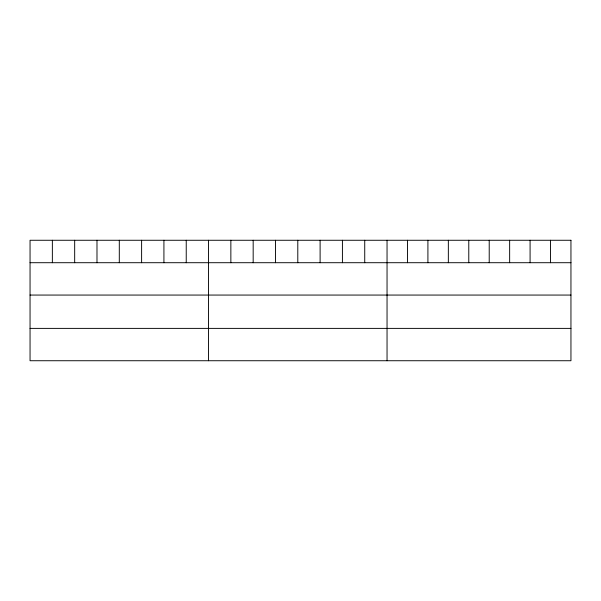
<?xml version="1.0" encoding="UTF-8"?>
<svg xmlns="http://www.w3.org/2000/svg" width="601" height="601" viewBox="0 0 601 601"><rect width="100%" height="100%" fill="white"/><g stroke="black" fill="none" stroke-linecap="round" stroke-linejoin="round"><path stroke-width="0.9" d="M30.05 262.712L570.95 262.712M30.05 295.061L570.95 295.061M30.05 328.386L570.95 328.386M550.516 240.265L550.516 262.712M530.082 240.265L530.082 262.712M509.648 240.265L509.648 262.712M489.214 240.265L489.214 262.712M468.78 240.265L468.78 262.712M448.346 240.265L448.346 262.712M427.912 240.265L427.912 262.712M407.478 240.265L407.478 262.712M387.044 240.265L387.044 360.735M364.732 240.265L364.732 262.712M342.42 240.265L342.42 262.712M320.108 240.265L320.108 262.712M297.795 240.265L297.795 262.712M275.483 240.265L275.483 262.712M253.171 240.265L253.171 262.712M230.859 240.265L230.859 262.712M208.547 240.265L208.547 360.735M186.235 240.265L186.235 262.712M163.923 240.265L163.923 262.712M141.611 240.265L141.611 262.712M119.299 240.265L119.299 262.712M96.986 240.265L96.986 262.712M74.674 240.265L74.674 262.712M52.362 240.265L52.362 262.712M570.95 240.265L30.05 240.265L30.05 360.735L570.95 360.735L570.95 240.265"/></g></svg>
